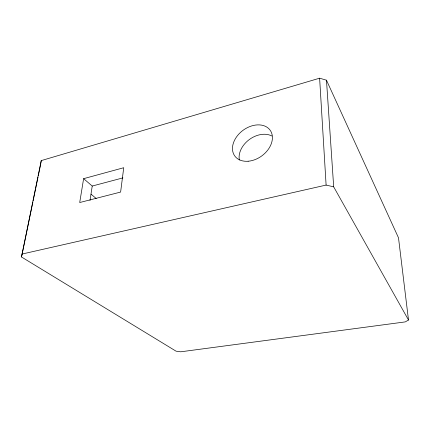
<?xml version="1.0" encoding="UTF-8"?>
<svg xmlns="http://www.w3.org/2000/svg" width="430" height="430" viewBox="0 0 430 430"><rect width="100%" height="100%" fill="white"/><g stroke="black" fill="none" stroke-linecap="round" stroke-linejoin="round"><path stroke-width="0.64" d="M21.5 256.984L41.242 160.605L319.619 78.195L326.477 80.2L398.508 237.838L408.5 320.022L405.243 321.903L180.718 351.804L176.058 351.176L21.5 256.984L32.857 202.019M40.791 163.491L41.242 160.605M90.004 200.45L92.235 186.045L83.619 178.67L79.706 202.535L120.615 192.07L123.738 167.721L83.619 178.67M33.131 200.713L35.427 189.587M35.701 188.275L37.996 177.155M38.27 175.843L40.7 164.066M92.235 186.045L122.91 177.891M21.908 254.082L326.107 185.072L333.685 186.851L408.5 320.022M91.063 194.209L96.218 198.515M326.477 80.2L333.685 186.851M319.619 78.195L326.107 185.072M239.338 160.003A21.436 15.765 -36.2 0 1 249.33 139.535A21.436 15.765 -36.2 0 1 271.9 136.004M248.142 161.234A21.887 15.867 -36.4 0 0 271.491 132.66A21.887 15.867 -36.4 0 0 237.699 135.369A21.887 15.867 -36.4 0 0 248.142 161.234"/></g></svg>
